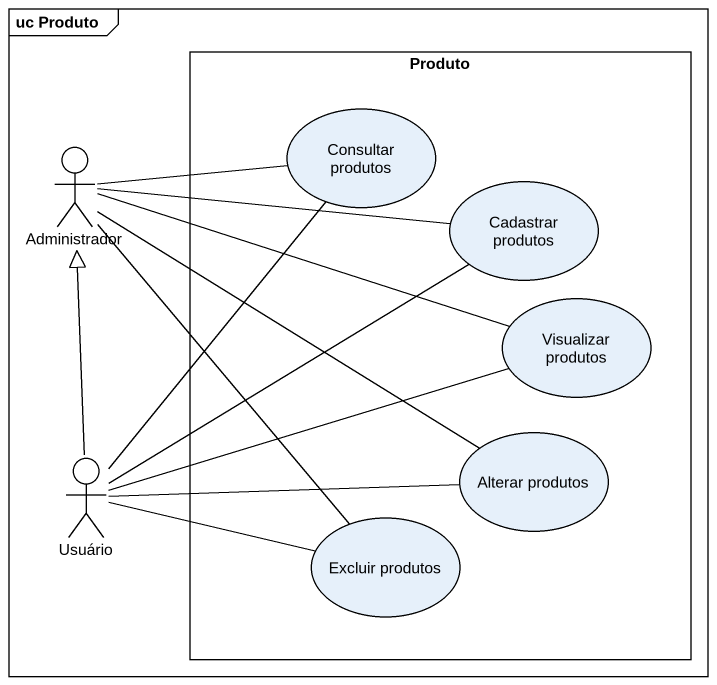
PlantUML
@startuml
mainframe uc Produto
rectangle Produto {
  usecase "Consultar produtos" as Consultar_produtos
  usecase "Cadastrar produtos" as Cadastrar_produtos
  usecase "Visualizar produtos" as Visualizar_produtos
  usecase "Alterar produtos" as Alterar_produtos
  usecase "Excluir produtos" as Excluir_produtos
}
actor Administrador
actor Usuário
Administrador -right- Consultar_produtos
Administrador -right- Cadastrar_produtos
Administrador -right- Visualizar_produtos
Administrador -right- Alterar_produtos
Administrador -- Excluir_produtos
Usuário -up-|> Administrador
Usuário -up- Consultar_produtos
Usuário -up- Cadastrar_produtos
Usuário -right- Visualizar_produtos
Usuário -right- Alterar_produtos
Usuário -right- Excluir_produtos
@enduml
